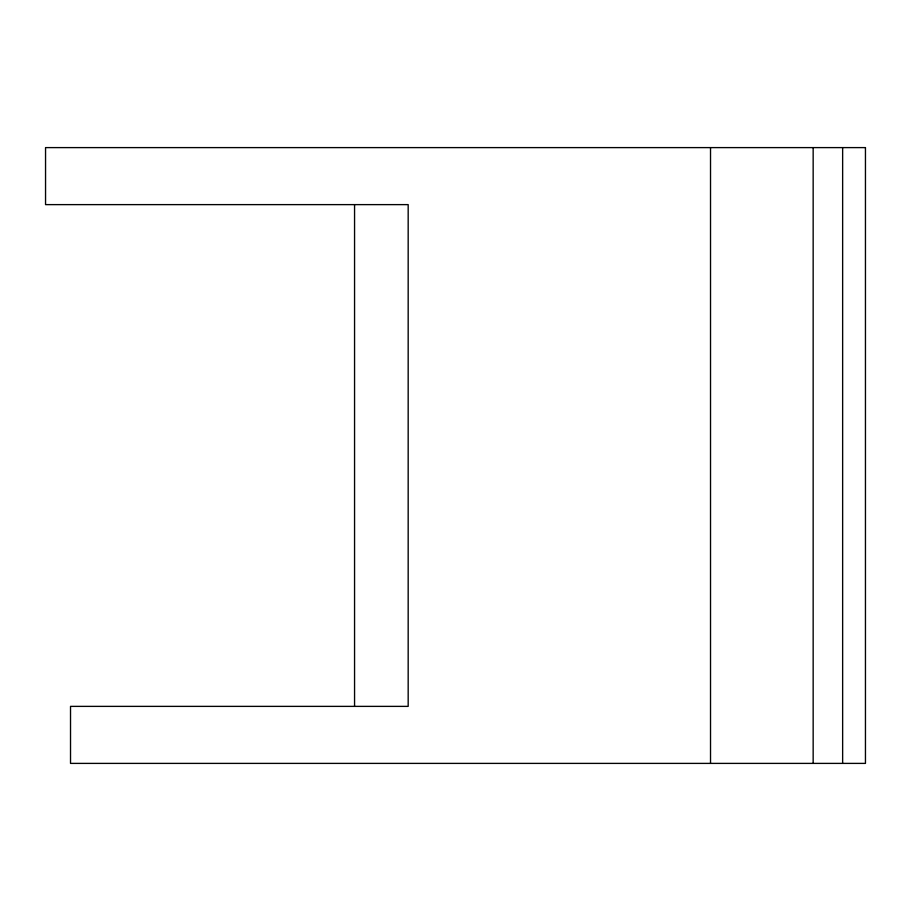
<?xml version="1.0" encoding="UTF-8"?>
<svg xmlns="http://www.w3.org/2000/svg" width="911" height="911" viewBox="0 0 911 911"><rect width="100%" height="100%" fill="white"/><g stroke="black" fill="none" stroke-linecap="round" stroke-linejoin="round"><path stroke-width="1.37" d="M842.641 147.605L842.641 763.395M813.159 147.605L813.159 763.395M710.523 147.605L710.523 763.395M354.561 204.622L354.561 706.378M865.45 147.605L45.55 147.605L45.55 204.622L408.174 204.622L408.174 706.378L70.523 706.378L70.523 763.395L865.45 763.395L865.45 147.605"/></g></svg>
